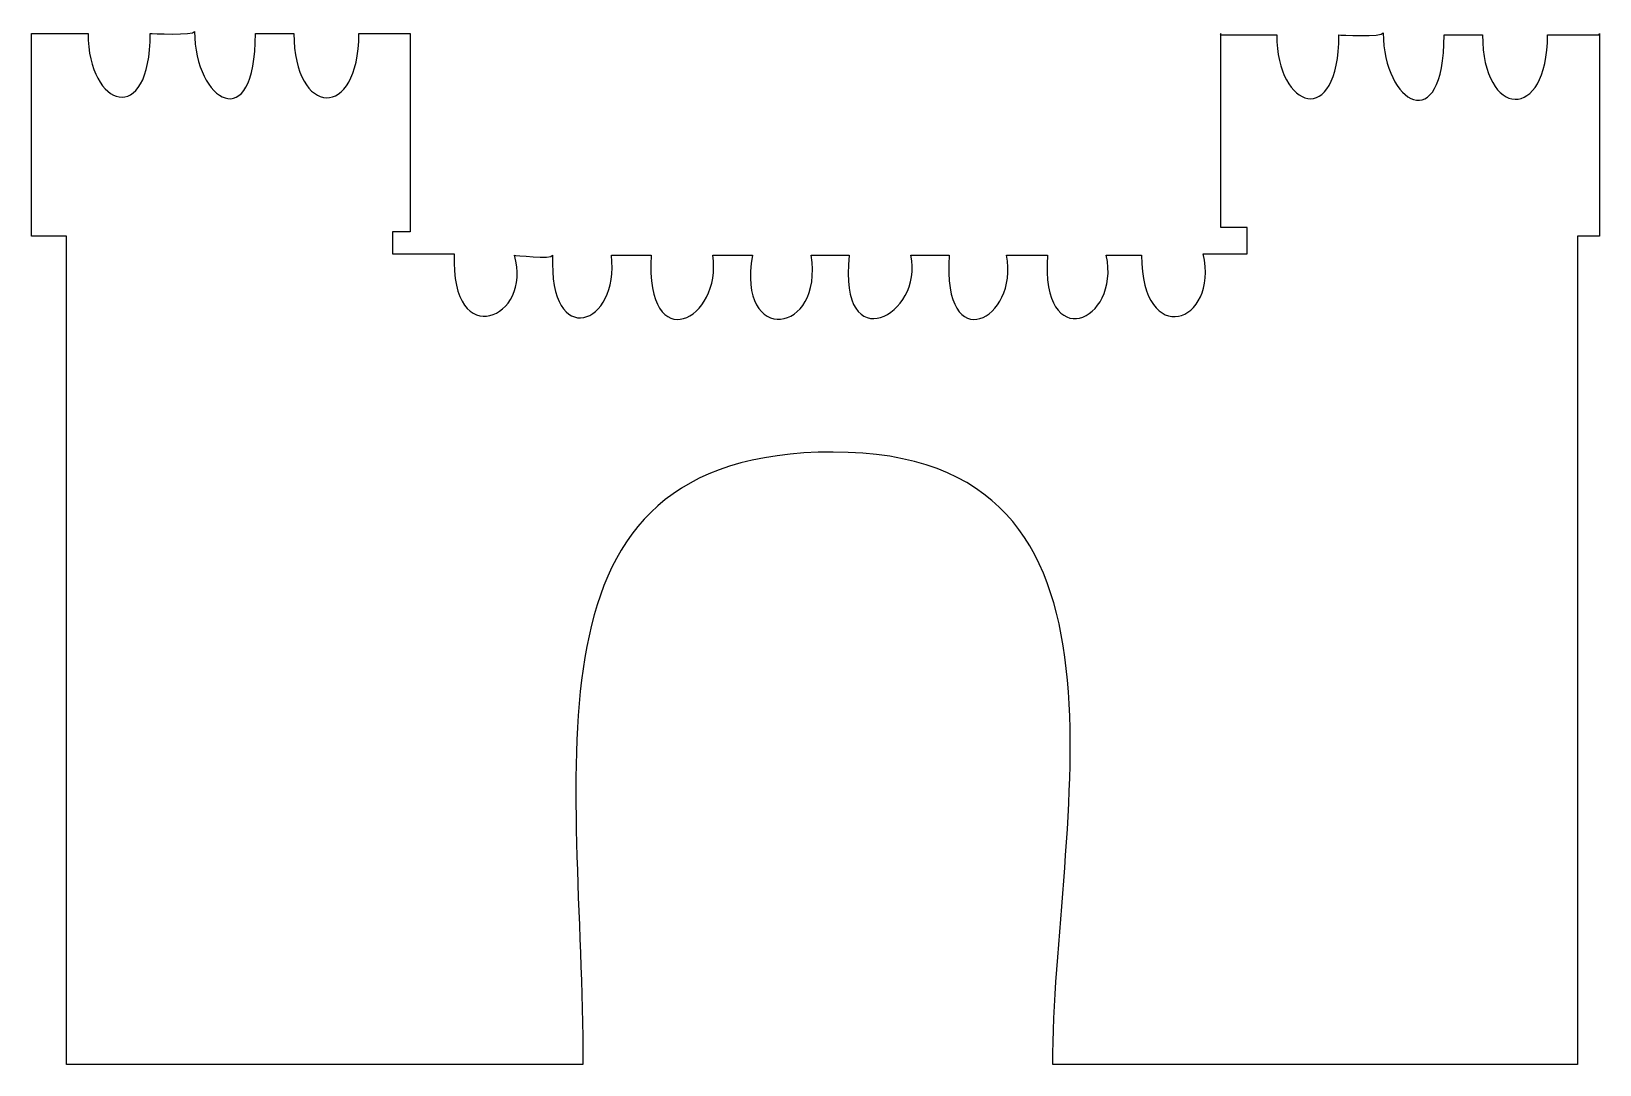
# Model space of a CAD drawing. Header units: centimetres. Extents: x -10.9 to 10.9, y -7.2 to 7.2.
import ezdxf

# ---------------------------------------------------------------- set-up
doc = ezdxf.new("R2010")
doc.units = ezdxf.units.CM
doc.header["$MEASUREMENT"] = 0
doc.layers.add('Camada 1', color=7, linetype='Continuous')

msp = doc.modelspace()

# ---------------------------------------------------------------- linework, layer by layer
at = {"layer": 'Camada 1'}
msp.add_open_spline([(0.24487, 1.33242), (4.81555, 1.33242), (3.29732, -3.85034), (3.29732, -7.17637), (3.29732, -7.17637), (3.29732, -7.17637), (10.59008, -7.17637), (10.59008, -7.17637), (10.59008, -7.17637), (10.59008, -7.17637), (10.59008, 4.33192), (10.59008, 4.33192), (10.59008, 4.33192), (10.59008, 4.33192), (10.89615, 4.33192), (10.89615, 4.33192), (10.89615, 4.33192), (10.89615, 4.33192), (10.89615, 7.14777), (10.89615, 7.14777), (10.89615, 7.14777), (10.89615, 7.14777), (10.88538, 7.1266), (10.88538, 7.1266), (10.88538, 7.1266), (10.88538, 7.1266), (10.51451, 7.1266), (10.17227, 7.1266), (10.17227, 7.1266), (10.17227, 5.90968), (9.26893, 5.96352), (9.26893, 7.1266), (9.26893, 7.1266), (8.73521, 7.1266), (8.73521, 7.1266), (8.73521, 7.1266), (8.73521, 7.1266), (8.73521, 5.677), (7.88862, 6.17579), (7.88862, 7.15523), (7.88862, 7.15523), (7.88862, 7.09403), (7.27373, 7.1266), (7.27373, 7.1266), (7.27373, 7.1266), (7.27373, 5.8139), (6.40836, 6.08594), (6.40836, 7.1266), (6.40836, 7.1266), (6.05459, 7.1266), (5.62093, 7.1266), (5.62093, 7.1266), (5.62093, 7.1266), (5.62093, 7.1266), (5.6317, 7.14777), (5.6317, 7.14777), (5.6317, 7.14777), (5.6317, 7.14777), (5.6317, 4.45434), (5.6317, 4.45434), (5.6317, 4.45434), (5.6317, 4.45434), (5.999, 4.45434), (5.999, 4.45434), (5.999, 4.45434), (5.999, 4.45434), (5.999, 4.08707), (5.999, 4.08707), (5.999, 4.08707), (5.999, 4.08707), (5.38684, 4.08707), (5.38684, 4.08707), (5.38684, 4.08707), (5.61131, 3.10764), (4.52983, 2.76074), (4.52983, 4.06667), (4.52983, 4.06667), (4.52983, 4.06667), (4.0853, 4.06667), (4.04011, 4.06667), (4.04011, 4.06667), (4.24416, 3.12801), (3.1219, 2.67912), (3.22395, 4.06667), (3.22395, 4.06667), (3.22395, 4.06667), (2.63655, 4.06667), (2.65256, 4.06667), (2.65256, 4.06667), (2.83618, 3.16883), (1.75478, 2.61792), (1.85677, 4.06667), (1.85677, 4.06667), (1.85677, 4.06667), (1.31027, 4.06667), (1.32628, 4.06667), (1.32628, 4.06667), (1.50993, 3.23006), (0.30602, 2.59752), (0.46927, 4.06667), (0.46927, 4.06667), (0.48528, 4.06667), (-0.07728, 4.06667), (-0.06127, 4.06667), (-0.06127, 4.06667), (0.12235, 2.96481), (-1.10193, 2.80156), (-0.87746, 4.06667), (-0.87746, 4.06667), (-0.87746, 4.06667), (-1.46468, 4.06667), (-1.42843, 4.06667), (-1.42843, 4.06667), (-1.28558, 3.16883), (-2.36704, 2.61792), (-2.28544, 4.06667), (-2.28544, 4.06667), (-2.28544, 4.06667), (-2.85223, 4.06667), (-2.83636, 4.06667), (-2.83636, 4.06667), (-2.71394, 3.08724), (-3.71374, 2.74034), (-3.65255, 4.06667), (-3.65255, 4.06667), (-3.65255, 4.00545), (-4.19899, 4.07104), (-4.18309, 4.06667), (-4.18309, 4.06667), (-3.91782, 3.18921), (-5.0809, 2.69951), (-5.01968, 4.08707), (-5.01968, 4.08707), (-5.01968, 4.08707), (-5.87669, 4.08707), (-5.87669, 4.08707), (-5.87669, 4.08707), (-5.87669, 4.08707), (-5.87669, 4.39314), (-5.87669, 4.39314), (-5.87669, 4.39314), (-5.87669, 4.39314), (-5.63184, 4.39314), (-5.63184, 4.39314), (-5.63184, 4.39314), (-5.63184, 4.39314), (-5.63184, 7.14777), (-5.63184, 7.14777), (-5.63184, 7.14777), (-5.63184, 7.14777), (-6.00273, 7.14777), (-6.34495, 7.14777), (-6.34495, 7.14777), (-6.34495, 5.93087), (-7.24826, 5.98469), (-7.24826, 7.14777), (-7.24826, 7.14777), (-7.78198, 7.14777), (-7.78198, 7.14777), (-7.78198, 7.14777), (-7.78198, 7.14777), (-7.78198, 5.69817), (-8.62857, 6.19696), (-8.62857, 7.1764), (-8.62857, 7.1764), (-8.62857, 7.1152), (-9.24349, 7.14777), (-9.24349, 7.14777), (-9.24349, 7.14777), (-9.24349, 5.83507), (-10.10886, 6.10711), (-10.10886, 7.14777), (-10.10886, 7.14777), (-10.46263, 7.14777), (-10.89629, 7.14777), (-10.89629, 7.14777), (-10.89629, 7.14777), (-10.89629, 7.14777), (-10.89629, 4.33192), (-10.89629, 4.33192), (-10.89629, 4.33192), (-10.89629, 4.33192), (-10.40657, 4.33192), (-10.40657, 4.33192), (-10.40657, 4.33192), (-10.40657, 4.33192), (-10.40657, -7.17637), (-10.40657, -7.17637), (-10.40657, -7.17637), (-10.40657, -7.17637), (-3.23239, -7.17637), (-3.23239, -7.17637), (-3.23239, -7.17637), (-3.23226, -3.03419), (-4.24421, 1.33242), (0.24487, 1.33242)], degree=3, knots=[0, 0, 0, 0, 0.02, 0.02, 0.02, 0.02, 0.04, 0.04, 0.04, 0.04, 0.06, 0.06, 0.06, 0.06, 0.08, 0.08, 0.08, 0.08, 0.1, 0.1, 0.1, 0.1, 0.12, 0.12, 0.12, 0.12, 0.14, 0.14, 0.14, 0.14, 0.16, 0.16, 0.16, 0.16, 0.18, 0.18, 0.18, 0.18, 0.2, 0.2, 0.2, 0.2, 0.22, 0.22, 0.22, 0.22, 0.24, 0.24, 0.24, 0.24, 0.26, 0.26, 0.26, 0.26, 0.28, 0.28, 0.28, 0.28, 0.3, 0.3, 0.3, 0.3, 0.32, 0.32, 0.32, 0.32, 0.34, 0.34, 0.34, 0.34, 0.36, 0.36, 0.36, 0.36, 0.38, 0.38, 0.38, 0.38, 0.4, 0.4, 0.4, 0.4, 0.42, 0.42, 0.42, 0.42, 0.44, 0.44, 0.44, 0.44, 0.46, 0.46, 0.46, 0.46, 0.48, 0.48, 0.48, 0.48, 0.5, 0.5, 0.5, 0.5, 0.52, 0.52, 0.52, 0.52, 0.54, 0.54, 0.54, 0.54, 0.56, 0.56, 0.56, 0.56, 0.58, 0.58, 0.58, 0.58, 0.6, 0.6, 0.6, 0.6, 0.62, 0.62, 0.62, 0.62, 0.64, 0.64, 0.64, 0.64, 0.66, 0.66, 0.66, 0.66, 0.68, 0.68, 0.68, 0.68, 0.7, 0.7, 0.7, 0.7, 0.72, 0.72, 0.72, 0.72, 0.74, 0.74, 0.74, 0.74, 0.76, 0.76, 0.76, 0.76, 0.78, 0.78, 0.78, 0.78, 0.8, 0.8, 0.8, 0.8, 0.82, 0.82, 0.82, 0.82, 0.84, 0.84, 0.84, 0.84, 0.86, 0.86, 0.86, 0.86, 0.88, 0.88, 0.88, 0.88, 0.9, 0.9, 0.9, 0.9, 0.92, 0.92, 0.92, 0.92, 0.94, 0.94, 0.94, 0.94, 0.96, 0.96, 0.96, 0.96, 1, 1, 1, 1], dxfattribs=at)

doc.saveas('drawing.dxf')
